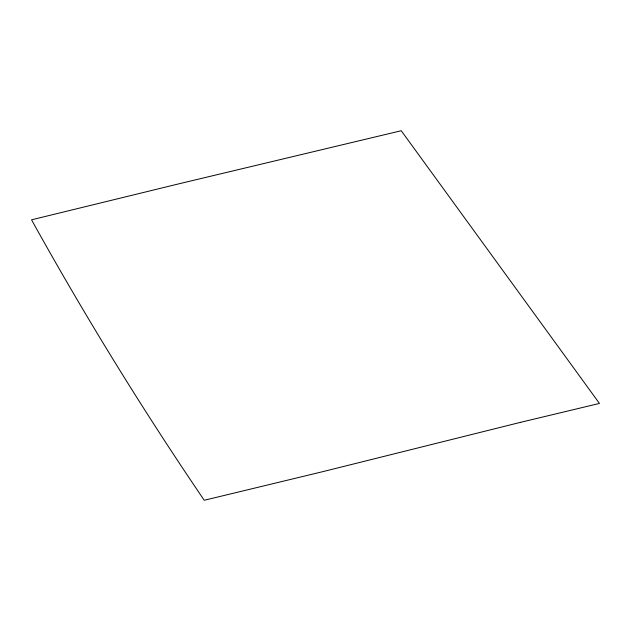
<?xml version="1.0" encoding="UTF-8"?>
<svg xmlns="http://www.w3.org/2000/svg" width="631" height="631" viewBox="0 0 631 631"><rect width="100%" height="100%" fill="white"/><g stroke="black" fill="none" stroke-linecap="round" stroke-linejoin="round"><path stroke-width="0.95" d="M520.37 422.376L323.017 471.602L204.239 500.273C142.503 409.424 84.775 315.902 31.55 219.817L179.583 183.653L401.245 130.727L599.45 403.43L520.37 422.376"/></g></svg>
